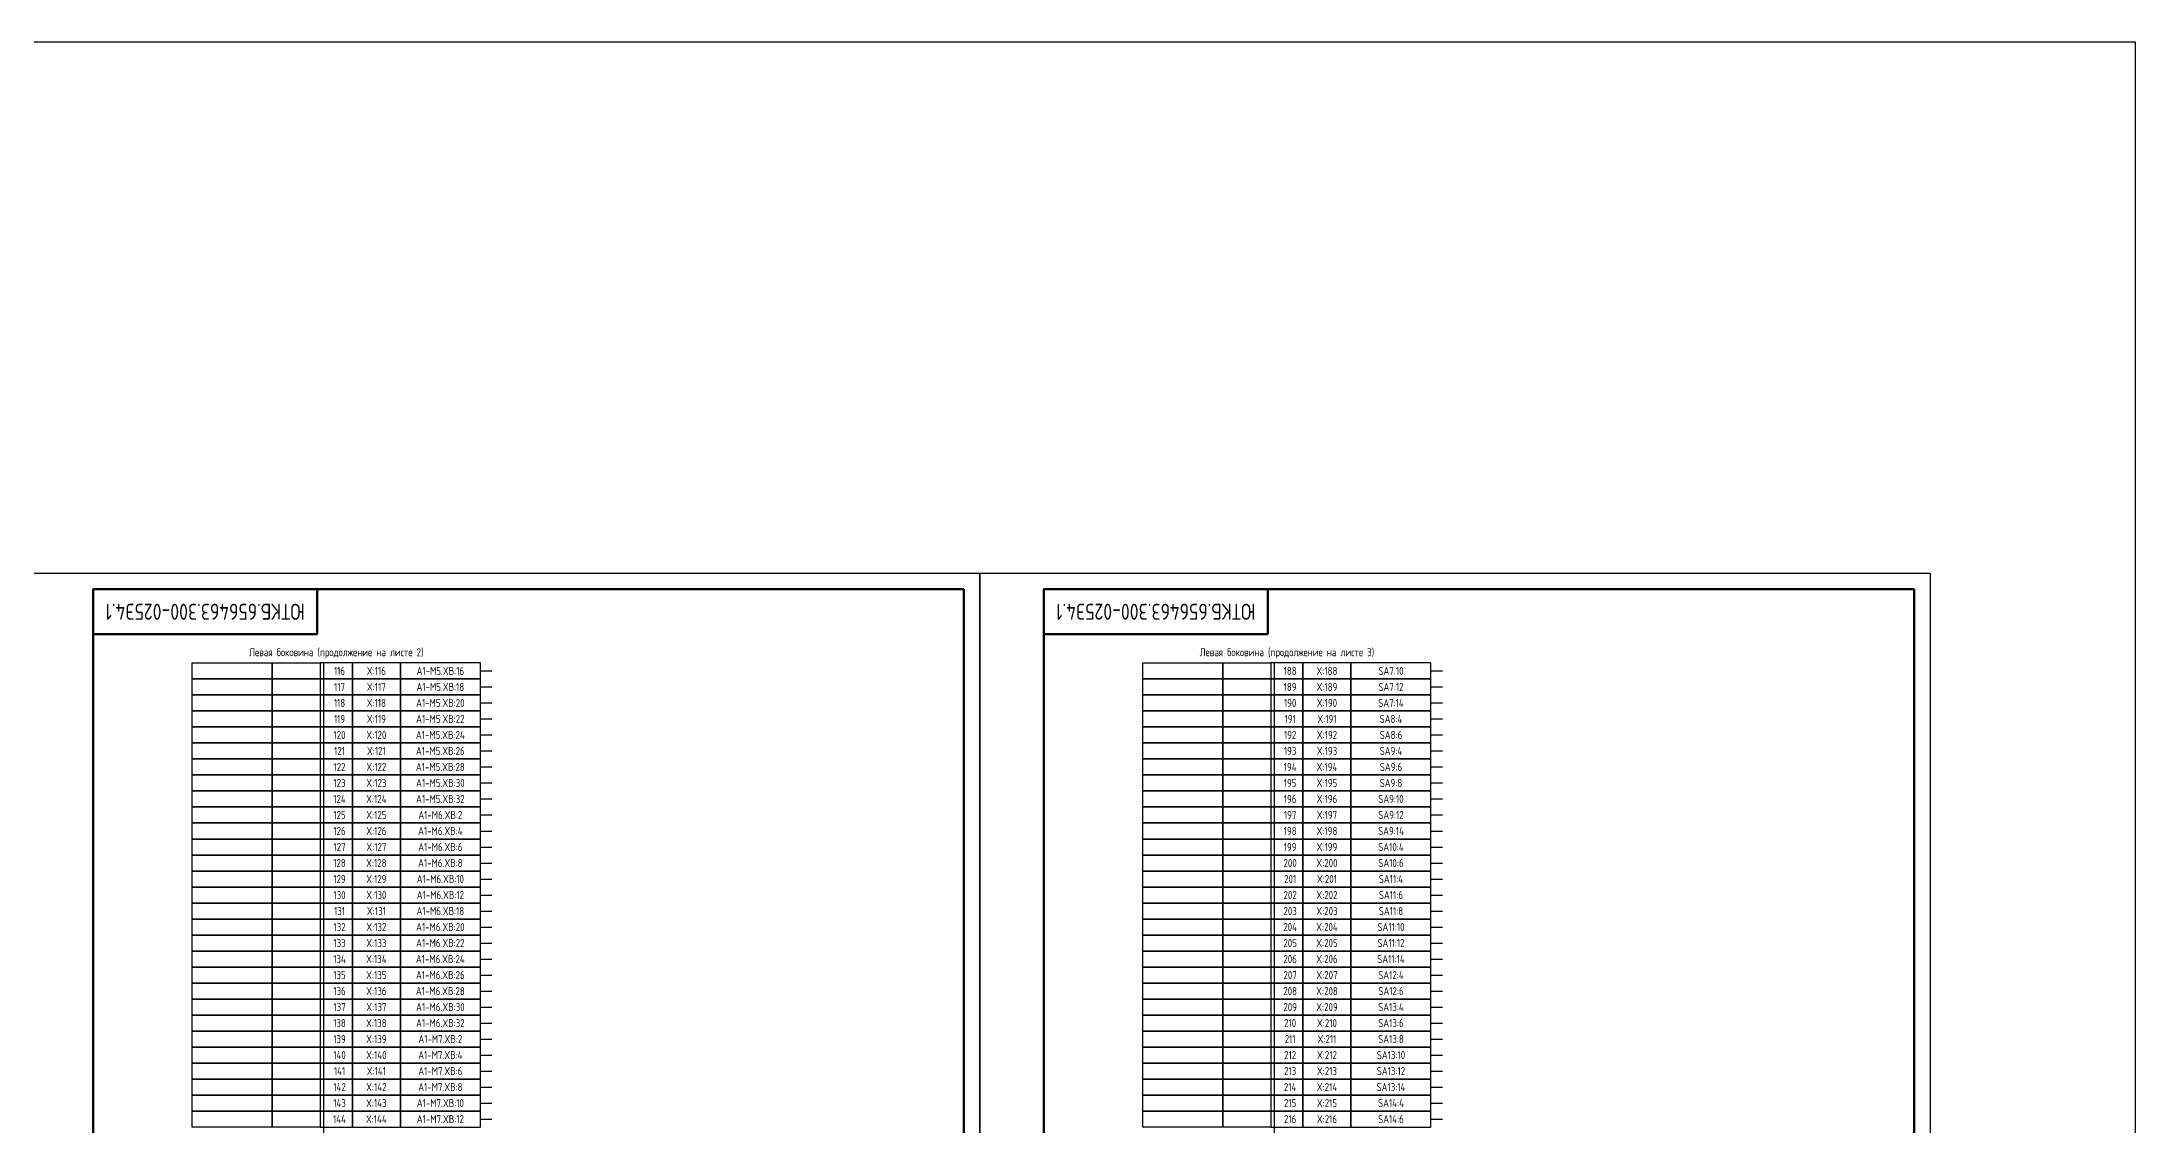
# Model space of a CAD drawing. Header units: millimetres. Extents: x -1036 to 3772, y -90 to 586.
# Drawn here: x 3118 to 3772, y 248 to 586 of the extents above; entities that cross this region are included whole.
import ezdxf

# ---------------------------------------------------------------- set-up
doc = ezdxf.new("R2010")
doc.units = ezdxf.units.MM
doc.styles.add('Gost_type_A', font='GOST_0.TTF')

# ---------------------------------------------------------------- blocks, each defined once
blk = doc.blocks.new('Штамп угловой верхний')
at = {"lineweight": 50}
blk.add_lwpolyline([(0, 0), (70, 0), (70, -14), (0, -14)], close=True, dxfattribs=at)

msp = doc.modelspace()

# ---------------------------------------------------------------- linework, layer by layer
for p, q in [((3206, 392), (3206, 32)), ((3255, 389.5), (3258.62, 389.5)), ((3503, 392), (3503, 27)), ((3552, 389.5), (3555.62, 389.5)), ((3255, 384.5), (3258.62, 384.5)), ((3255, 379.5), (3258.62, 379.5)), ((3552, 384.5), (3555.62, 384.5)), ((3552, 379.5), (3555.62, 379.5)), ((3255, 374.5), (3258.62, 374.5)), ((3552, 374.5), (3555.62, 374.5)), ((3255, 369.5), (3258.62, 369.5)), ((3552, 369.5), (3555.62, 369.5)), ((3255, 364.5), (3258.62, 364.5)), ((3552, 364.5), (3555.62, 364.5)), ((3255, 359.5), (3258.62, 359.5)), ((3255, 354.5), (3258.62, 354.5)), ((3552, 359.5), (3555.62, 359.5)), ((3552, 354.5), (3555.62, 354.5)), ((3255, 349.5), (3258.62, 349.5)), ((3552, 349.5), (3555.62, 349.5)), ((3255, 344.5), (3258.62, 344.5)), ((3552, 344.5), (3555.62, 344.5)), ((3255, 339.5), (3258.62, 339.5)), ((3255, 334.5), (3258.62, 334.5)), ((3552, 339.5), (3555.62, 339.5)), ((3552, 334.5), (3555.62, 334.5)), ((3255, 329.5), (3258.62, 329.5)), ((3552, 329.5), (3555.62, 329.5)), ((3552, 329.5), (3555.62, 329.5)), ((3255, 324.5), (3258.62, 324.5)), ((3552, 324.5), (3555.62, 324.5)), ((3255, 319.5), (3258.62, 319.5)), ((3255, 314.5), (3258.62, 314.5)), ((3552, 319.5), (3555.62, 319.5)), ((3552, 314.5), (3555.62, 314.5)), ((3255, 309.5), (3258.62, 309.5)), ((3552, 309.5), (3555.62, 309.5)), ((3255, 304.5), (3258.62, 304.5)), ((3552, 304.5), (3555.62, 304.5)), ((3255, 299.5), (3258.62, 299.5)), ((3255, 294.5), (3258.62, 294.5)), ((3552, 299.5), (3555.62, 299.5)), ((3552, 294.5), (3555.62, 294.5)), ((3255, 289.5), (3258.62, 289.5)), ((3552, 289.5), (3555.62, 289.5)), ((3255, 284.5), (3258.62, 284.5)), ((3552, 284.5), (3555.62, 284.5)), ((3255, 279.5), (3258.62, 279.5)), ((3552, 279.5), (3555.62, 279.5)), ((3255, 274.5), (3258.62, 274.5)), ((3255, 269.5), (3258.62, 269.5)), ((3552, 274.5), (3555.62, 274.5)), ((3552, 269.5), (3555.62, 269.5)), ((3255, 264.5), (3258.62, 264.5)), ((3552, 264.5), (3555.62, 264.5)), ((3255, 259.5), (3258.62, 259.5)), ((3552, 259.5), (3555.62, 259.5)), ((3255, 254.5), (3258.62, 254.5)), ((3255, 249.5), (3258.62, 249.5)), ((3552, 254.5), (3555.62, 254.5)), ((3552, 249.5), (3555.62, 249.5))]:
    msp.add_line(p, q)
for points in [[(-1036, 586), (3772, 586), (3772, -90), (-1036, -90)], [(3411, 420), (3411, 0), (3114, 0), (3114, 420)], [(3708, 420), (3708, 0), (3411, 0), (3411, 420)], [(3165, 392), (3190, 392), (3190, 387), (3165, 387)], [(3165, 387), (3190, 387), (3190, 382), (3165, 382)], [(3190, 392), (3205, 392), (3205, 387), (3190, 387)], [(3190, 387), (3205, 387), (3205, 382), (3190, 382)], [(3215, 392), (3205, 392), (3205, 387), (3215, 387)], [(3215, 387), (3205, 387), (3205, 382), (3215, 382)], [(3230, 392), (3215, 392), (3215, 387), (3230, 387)], [(3230, 387), (3215, 387), (3215, 382), (3230, 382)], [(3255, 392), (3230, 392), (3230, 387), (3255, 387)], [(3255, 387), (3230, 387), (3230, 382), (3255, 382)], [(3462, 392), (3487, 392), (3487, 387), (3462, 387)], [(3462, 387), (3487, 387), (3487, 382), (3462, 382)], [(3487, 392), (3502, 392), (3502, 387), (3487, 387)], [(3487, 387), (3502, 387), (3502, 382), (3487, 382)], [(3512, 392), (3502, 392), (3502, 387), (3512, 387)], [(3512, 387), (3502, 387), (3502, 382), (3512, 382)], [(3527, 392), (3512, 392), (3512, 387), (3527, 387)], [(3527, 387), (3512, 387), (3512, 382), (3527, 382)], [(3552, 392), (3527, 392), (3527, 387), (3552, 387)], [(3552, 387), (3527, 387), (3527, 382), (3552, 382)], [(3165, 382), (3190, 382), (3190, 377), (3165, 377)], [(3190, 382), (3205, 382), (3205, 377), (3190, 377)], [(3215, 382), (3205, 382), (3205, 377), (3215, 377)], [(3230, 382), (3215, 382), (3215, 377), (3230, 377)], [(3255, 382), (3230, 382), (3230, 377), (3255, 377)], [(3462, 382), (3487, 382), (3487, 377), (3462, 377)], [(3487, 382), (3502, 382), (3502, 377), (3487, 377)], [(3512, 382), (3502, 382), (3502, 377), (3512, 377)], [(3527, 382), (3512, 382), (3512, 377), (3527, 377)], [(3552, 382), (3527, 382), (3527, 377), (3552, 377)], [(3165, 377), (3190, 377), (3190, 372), (3165, 372)], [(3190, 377), (3205, 377), (3205, 372), (3190, 372)], [(3215, 377), (3205, 377), (3205, 372), (3215, 372)], [(3230, 377), (3215, 377), (3215, 372), (3230, 372)], [(3255, 377), (3230, 377), (3230, 372), (3255, 372)], [(3462, 377), (3487, 377), (3487, 372), (3462, 372)], [(3487, 377), (3502, 377), (3502, 372), (3487, 372)], [(3512, 377), (3502, 377), (3502, 372), (3512, 372)], [(3527, 377), (3512, 377), (3512, 372), (3527, 372)], [(3552, 377), (3527, 377), (3527, 372), (3552, 372)], [(3165, 372), (3190, 372), (3190, 367), (3165, 367)], [(3165, 367), (3190, 367), (3190, 362), (3165, 362)], [(3190, 372), (3205, 372), (3205, 367), (3190, 367)], [(3190, 367), (3205, 367), (3205, 362), (3190, 362)], [(3215, 372), (3205, 372), (3205, 367), (3215, 367)], [(3215, 367), (3205, 367), (3205, 362), (3215, 362)], [(3230, 372), (3215, 372), (3215, 367), (3230, 367)], [(3230, 367), (3215, 367), (3215, 362), (3230, 362)], [(3255, 372), (3230, 372), (3230, 367), (3255, 367)], [(3255, 367), (3230, 367), (3230, 362), (3255, 362)], [(3462, 372), (3487, 372), (3487, 367), (3462, 367)], [(3462, 367), (3487, 367), (3487, 362), (3462, 362)], [(3487, 372), (3502, 372), (3502, 367), (3487, 367)], [(3487, 367), (3502, 367), (3502, 362), (3487, 362)], [(3512, 372), (3502, 372), (3502, 367), (3512, 367)], [(3512, 367), (3502, 367), (3502, 362), (3512, 362)], [(3527, 372), (3512, 372), (3512, 367), (3527, 367)], [(3527, 367), (3512, 367), (3512, 362), (3527, 362)], [(3552, 372), (3527, 372), (3527, 367), (3552, 367)], [(3552, 367), (3527, 367), (3527, 362), (3552, 362)], [(3165, 362), (3190, 362), (3190, 357), (3165, 357)], [(3190, 362), (3205, 362), (3205, 357), (3190, 357)], [(3215, 362), (3205, 362), (3205, 357), (3215, 357)], [(3230, 362), (3215, 362), (3215, 357), (3230, 357)], [(3255, 362), (3230, 362), (3230, 357), (3255, 357)], [(3462, 362), (3487, 362), (3487, 357), (3462, 357)], [(3487, 362), (3502, 362), (3502, 357), (3487, 357)], [(3512, 362), (3502, 362), (3502, 357), (3512, 357)], [(3527, 362), (3512, 362), (3512, 357), (3527, 357)], [(3552, 362), (3527, 362), (3527, 357), (3552, 357)], [(3165, 357), (3190, 357), (3190, 352), (3165, 352)], [(3190, 357), (3205, 357), (3205, 352), (3190, 352)], [(3215, 357), (3205, 357), (3205, 352), (3215, 352)], [(3230, 357), (3215, 357), (3215, 352), (3230, 352)], [(3255, 357), (3230, 357), (3230, 352), (3255, 352)], [(3462, 357), (3487, 357), (3487, 352), (3462, 352)], [(3487, 357), (3502, 357), (3502, 352), (3487, 352)], [(3512, 357), (3502, 357), (3502, 352), (3512, 352)], [(3527, 357), (3512, 357), (3512, 352), (3527, 352)], [(3552, 357), (3527, 357), (3527, 352), (3552, 352)], [(3165, 352), (3190, 352), (3190, 347), (3165, 347)], [(3165, 347), (3190, 347), (3190, 342), (3165, 342)], [(3190, 352), (3205, 352), (3205, 347), (3190, 347)], [(3190, 347), (3205, 347), (3205, 342), (3190, 342)], [(3215, 352), (3205, 352), (3205, 347), (3215, 347)], [(3215, 347), (3205, 347), (3205, 342), (3215, 342)], [(3230, 352), (3215, 352), (3215, 347), (3230, 347)], [(3230, 347), (3215, 347), (3215, 342), (3230, 342)], [(3255, 352), (3230, 352), (3230, 347), (3255, 347)], [(3255, 347), (3230, 347), (3230, 342), (3255, 342)], [(3462, 352), (3487, 352), (3487, 347), (3462, 347)], [(3462, 347), (3487, 347), (3487, 342), (3462, 342)], [(3487, 352), (3502, 352), (3502, 347), (3487, 347)], [(3487, 347), (3502, 347), (3502, 342), (3487, 342)], [(3512, 352), (3502, 352), (3502, 347), (3512, 347)], [(3512, 347), (3502, 347), (3502, 342), (3512, 342)], [(3527, 352), (3512, 352), (3512, 347), (3527, 347)], [(3527, 347), (3512, 347), (3512, 342), (3527, 342)], [(3552, 352), (3527, 352), (3527, 347), (3552, 347)], [(3552, 347), (3527, 347), (3527, 342), (3552, 342)], [(3165, 342), (3190, 342), (3190, 337), (3165, 337)], [(3190, 342), (3205, 342), (3205, 337), (3190, 337)], [(3215, 342), (3205, 342), (3205, 337), (3215, 337)], [(3230, 342), (3215, 342), (3215, 337), (3230, 337)], [(3255, 342), (3230, 342), (3230, 337), (3255, 337)], [(3462, 342), (3487, 342), (3487, 337), (3462, 337)], [(3487, 342), (3502, 342), (3502, 337), (3487, 337)], [(3512, 342), (3502, 342), (3502, 337), (3512, 337)], [(3527, 342), (3512, 342), (3512, 337), (3527, 337)], [(3552, 342), (3527, 342), (3527, 337), (3552, 337)], [(3165, 337), (3190, 337), (3190, 332), (3165, 332)], [(3190, 337), (3205, 337), (3205, 332), (3190, 332)], [(3215, 337), (3205, 337), (3205, 332), (3215, 332)], [(3230, 337), (3215, 337), (3215, 332), (3230, 332)], [(3255, 337), (3230, 337), (3230, 332), (3255, 332)], [(3462, 337), (3487, 337), (3487, 332), (3462, 332)], [(3487, 337), (3502, 337), (3502, 332), (3487, 332)], [(3512, 337), (3502, 337), (3502, 332), (3512, 332)], [(3527, 337), (3512, 337), (3512, 332), (3527, 332)], [(3552, 337), (3527, 337), (3527, 332), (3552, 332)], [(3165, 332), (3190, 332), (3190, 327), (3165, 327)], [(3190, 332), (3205, 332), (3205, 327), (3190, 327)], [(3215, 332), (3205, 332), (3205, 327), (3215, 327)], [(3230, 332), (3215, 332), (3215, 327), (3230, 327)], [(3255, 332), (3230, 332), (3230, 327), (3255, 327)], [(3462, 332), (3487, 332), (3487, 327), (3462, 327)], [(3487, 332), (3502, 332), (3502, 327), (3487, 327)], [(3512, 332), (3502, 332), (3502, 327), (3512, 327)], [(3527, 332), (3512, 332), (3512, 327), (3527, 327)], [(3552, 332), (3527, 332), (3527, 327), (3552, 327)], [(3165, 327), (3190, 327), (3190, 322), (3165, 322)], [(3165, 322), (3190, 322), (3190, 317), (3165, 317)], [(3190, 327), (3205, 327), (3205, 322), (3190, 322)], [(3190, 322), (3205, 322), (3205, 317), (3190, 317)], [(3215, 327), (3205, 327), (3205, 322), (3215, 322)], [(3215, 322), (3205, 322), (3205, 317), (3215, 317)], [(3230, 327), (3215, 327), (3215, 322), (3230, 322)], [(3230, 322), (3215, 322), (3215, 317), (3230, 317)], [(3255, 327), (3230, 327), (3230, 322), (3255, 322)], [(3255, 322), (3230, 322), (3230, 317), (3255, 317)], [(3462, 327), (3487, 327), (3487, 322), (3462, 322)], [(3462, 322), (3487, 322), (3487, 317), (3462, 317)], [(3487, 327), (3502, 327), (3502, 322), (3487, 322)], [(3487, 322), (3502, 322), (3502, 317), (3487, 317)], [(3512, 327), (3502, 327), (3502, 322), (3512, 322)], [(3512, 322), (3502, 322), (3502, 317), (3512, 317)], [(3527, 327), (3512, 327), (3512, 322), (3527, 322)], [(3527, 322), (3512, 322), (3512, 317), (3527, 317)], [(3552, 327), (3527, 327), (3527, 322), (3552, 322)], [(3552, 322), (3527, 322), (3527, 317), (3552, 317)], [(3165, 317), (3190, 317), (3190, 312), (3165, 312)], [(3190, 317), (3205, 317), (3205, 312), (3190, 312)], [(3215, 317), (3205, 317), (3205, 312), (3215, 312)], [(3230, 317), (3215, 317), (3215, 312), (3230, 312)], [(3255, 317), (3230, 317), (3230, 312), (3255, 312)], [(3462, 317), (3487, 317), (3487, 312), (3462, 312)], [(3487, 317), (3502, 317), (3502, 312), (3487, 312)], [(3512, 317), (3502, 317), (3502, 312), (3512, 312)], [(3527, 317), (3512, 317), (3512, 312), (3527, 312)], [(3552, 317), (3527, 317), (3527, 312), (3552, 312)], [(3165, 312), (3190, 312), (3190, 307), (3165, 307)], [(3190, 312), (3205, 312), (3205, 307), (3190, 307)], [(3215, 312), (3205, 312), (3205, 307), (3215, 307)], [(3230, 312), (3215, 312), (3215, 307), (3230, 307)], [(3255, 312), (3230, 312), (3230, 307), (3255, 307)], [(3462, 312), (3487, 312), (3487, 307), (3462, 307)], [(3487, 312), (3502, 312), (3502, 307), (3487, 307)], [(3512, 312), (3502, 312), (3502, 307), (3512, 307)], [(3527, 312), (3512, 312), (3512, 307), (3527, 307)], [(3552, 312), (3527, 312), (3527, 307), (3552, 307)], [(3165, 307), (3190, 307), (3190, 302), (3165, 302)], [(3165, 302), (3190, 302), (3190, 297), (3165, 297)], [(3190, 307), (3205, 307), (3205, 302), (3190, 302)], [(3190, 302), (3205, 302), (3205, 297), (3190, 297)], [(3215, 307), (3205, 307), (3205, 302), (3215, 302)], [(3215, 302), (3205, 302), (3205, 297), (3215, 297)], [(3230, 307), (3215, 307), (3215, 302), (3230, 302)], [(3230, 302), (3215, 302), (3215, 297), (3230, 297)], [(3255, 307), (3230, 307), (3230, 302), (3255, 302)], [(3255, 302), (3230, 302), (3230, 297), (3255, 297)], [(3462, 307), (3487, 307), (3487, 302), (3462, 302)], [(3462, 302), (3487, 302), (3487, 297), (3462, 297)], [(3487, 307), (3502, 307), (3502, 302), (3487, 302)], [(3487, 302), (3502, 302), (3502, 297), (3487, 297)], [(3512, 307), (3502, 307), (3502, 302), (3512, 302)], [(3512, 302), (3502, 302), (3502, 297), (3512, 297)], [(3527, 307), (3512, 307), (3512, 302), (3527, 302)], [(3527, 302), (3512, 302), (3512, 297), (3527, 297)], [(3552, 307), (3527, 307), (3527, 302), (3552, 302)], [(3552, 302), (3527, 302), (3527, 297), (3552, 297)], [(3165, 297), (3190, 297), (3190, 292), (3165, 292)], [(3190, 297), (3205, 297), (3205, 292), (3190, 292)], [(3215, 297), (3205, 297), (3205, 292), (3215, 292)], [(3230, 297), (3215, 297), (3215, 292), (3230, 292)], [(3255, 297), (3230, 297), (3230, 292), (3255, 292)], [(3462, 297), (3487, 297), (3487, 292), (3462, 292)], [(3487, 297), (3502, 297), (3502, 292), (3487, 292)], [(3512, 297), (3502, 297), (3502, 292), (3512, 292)], [(3527, 297), (3512, 297), (3512, 292), (3527, 292)], [(3552, 297), (3527, 297), (3527, 292), (3552, 292)], [(3165, 292), (3190, 292), (3190, 287), (3165, 287)], [(3190, 292), (3205, 292), (3205, 287), (3190, 287)], [(3215, 292), (3205, 292), (3205, 287), (3215, 287)], [(3230, 292), (3215, 292), (3215, 287), (3230, 287)], [(3255, 292), (3230, 292), (3230, 287), (3255, 287)], [(3462, 292), (3487, 292), (3487, 287), (3462, 287)], [(3487, 292), (3502, 292), (3502, 287), (3487, 287)], [(3512, 292), (3502, 292), (3502, 287), (3512, 287)], [(3527, 292), (3512, 292), (3512, 287), (3527, 287)], [(3552, 292), (3527, 292), (3527, 287), (3552, 287)], [(3165, 287), (3190, 287), (3190, 282), (3165, 282)], [(3165, 282), (3190, 282), (3190, 277), (3165, 277)], [(3190, 287), (3205, 287), (3205, 282), (3190, 282)], [(3190, 282), (3205, 282), (3205, 277), (3190, 277)], [(3215, 287), (3205, 287), (3205, 282), (3215, 282)], [(3215, 282), (3205, 282), (3205, 277), (3215, 277)], [(3230, 287), (3215, 287), (3215, 282), (3230, 282)], [(3230, 282), (3215, 282), (3215, 277), (3230, 277)], [(3255, 287), (3230, 287), (3230, 282), (3255, 282)], [(3255, 282), (3230, 282), (3230, 277), (3255, 277)], [(3462, 287), (3487, 287), (3487, 282), (3462, 282)], [(3462, 282), (3487, 282), (3487, 277), (3462, 277)], [(3487, 287), (3502, 287), (3502, 282), (3487, 282)], [(3487, 282), (3502, 282), (3502, 277), (3487, 277)], [(3512, 287), (3502, 287), (3502, 282), (3512, 282)], [(3512, 282), (3502, 282), (3502, 277), (3512, 277)], [(3527, 287), (3512, 287), (3512, 282), (3527, 282)], [(3527, 282), (3512, 282), (3512, 277), (3527, 277)], [(3552, 287), (3527, 287), (3527, 282), (3552, 282)], [(3552, 282), (3527, 282), (3527, 277), (3552, 277)], [(3165, 277), (3190, 277), (3190, 272), (3165, 272)], [(3190, 277), (3205, 277), (3205, 272), (3190, 272)], [(3215, 277), (3205, 277), (3205, 272), (3215, 272)], [(3230, 277), (3215, 277), (3215, 272), (3230, 272)], [(3255, 277), (3230, 277), (3230, 272), (3255, 272)], [(3462, 277), (3487, 277), (3487, 272), (3462, 272)], [(3487, 277), (3502, 277), (3502, 272), (3487, 272)], [(3512, 277), (3502, 277), (3502, 272), (3512, 272)], [(3527, 277), (3512, 277), (3512, 272), (3527, 272)], [(3552, 277), (3527, 277), (3527, 272), (3552, 272)], [(3165, 272), (3190, 272), (3190, 267), (3165, 267)], [(3190, 272), (3205, 272), (3205, 267), (3190, 267)], [(3215, 272), (3205, 272), (3205, 267), (3215, 267)], [(3230, 272), (3215, 272), (3215, 267), (3230, 267)], [(3255, 272), (3230, 272), (3230, 267), (3255, 267)], [(3462, 272), (3487, 272), (3487, 267), (3462, 267)], [(3487, 272), (3502, 272), (3502, 267), (3487, 267)], [(3512, 272), (3502, 272), (3502, 267), (3512, 267)], [(3527, 272), (3512, 272), (3512, 267), (3527, 267)], [(3552, 272), (3527, 272), (3527, 267), (3552, 267)], [(3165, 267), (3190, 267), (3190, 262), (3165, 262)], [(3165, 262), (3190, 262), (3190, 257), (3165, 257)], [(3190, 267), (3205, 267), (3205, 262), (3190, 262)], [(3190, 262), (3205, 262), (3205, 257), (3190, 257)], [(3215, 267), (3205, 267), (3205, 262), (3215, 262)], [(3215, 262), (3205, 262), (3205, 257), (3215, 257)], [(3230, 267), (3215, 267), (3215, 262), (3230, 262)], [(3230, 262), (3215, 262), (3215, 257), (3230, 257)], [(3255, 267), (3230, 267), (3230, 262), (3255, 262)], [(3255, 262), (3230, 262), (3230, 257), (3255, 257)], [(3462, 267), (3487, 267), (3487, 262), (3462, 262)], [(3462, 262), (3487, 262), (3487, 257), (3462, 257)], [(3487, 267), (3502, 267), (3502, 262), (3487, 262)], [(3487, 262), (3502, 262), (3502, 257), (3487, 257)], [(3512, 267), (3502, 267), (3502, 262), (3512, 262)], [(3512, 262), (3502, 262), (3502, 257), (3512, 257)], [(3527, 267), (3512, 267), (3512, 262), (3527, 262)], [(3527, 262), (3512, 262), (3512, 257), (3527, 257)], [(3552, 267), (3527, 267), (3527, 262), (3552, 262)], [(3552, 262), (3527, 262), (3527, 257), (3552, 257)], [(3165, 257), (3190, 257), (3190, 252), (3165, 252)], [(3190, 257), (3205, 257), (3205, 252), (3190, 252)], [(3215, 257), (3205, 257), (3205, 252), (3215, 252)], [(3230, 257), (3215, 257), (3215, 252), (3230, 252)], [(3255, 257), (3230, 257), (3230, 252), (3255, 252)], [(3462, 257), (3487, 257), (3487, 252), (3462, 252)], [(3487, 257), (3502, 257), (3502, 252), (3487, 252)], [(3512, 257), (3502, 257), (3502, 252), (3512, 252)], [(3527, 257), (3512, 257), (3512, 252), (3527, 252)], [(3552, 257), (3527, 257), (3527, 252), (3552, 252)], [(3165, 252), (3190, 252), (3190, 247), (3165, 247)], [(3190, 252), (3205, 252), (3205, 247), (3190, 247)], [(3215, 252), (3205, 252), (3205, 247), (3215, 247)], [(3230, 252), (3215, 252), (3215, 247), (3230, 247)], [(3255, 252), (3230, 252), (3230, 247), (3255, 247)], [(3462, 252), (3487, 252), (3487, 247), (3462, 247)], [(3487, 252), (3502, 252), (3502, 247), (3487, 247)], [(3512, 252), (3502, 252), (3502, 247), (3512, 247)], [(3527, 252), (3512, 252), (3512, 247), (3527, 247)], [(3552, 252), (3527, 252), (3527, 247), (3552, 247)]]:
    msp.add_lwpolyline(points, close=True)
at = {"lineweight": 50}
for points in [[(3406, 415), (3406, 5), (3134, 5), (3134, 415)], [(3703, 415), (3703, 5), (3431, 5), (3431, 415)]]:
    msp.add_lwpolyline(points, close=True, dxfattribs=at)

# ---------------------------------------------------------------- block references
for p in [(3134, 415), (3431, 415)]:
    msp.add_blockref('Штамп угловой верхний', p)

# ---------------------------------------------------------------- texts
at = {"char_height": 5, "width": 70, "attachment_point": 5, "rotation": 180, "style": 'Gost_type_A'}
for insert in [(3169, 408), (3466, 408)]:
    msp.add_mtext('ЮТКБ.656463.300-025Э4.1', dxfattribs=dict(at, insert=insert))
at = {"char_height": 2.5, "attachment_point": 5, "style": 'Gost_type_A'}
for s, insert, width in [('Левая боковина (продолжение на листе 2)', (3210, 395), 90), ('Левая боковина (продолжение на листе 3)', (3507, 395), 90), ('A1-M5.XВ:16', (3242.5, 389.5), 25), ('SA7:10', (3539.5, 389.5), 25), ('A1-M5.XВ:20', (3242.5, 379.5), 25), ('A1-M5.XВ:18', (3242.5, 384.5), 25), ('SA7:14', (3539.5, 379.5), 25), ('SA7:12', (3539.5, 384.5), 25), ('A1-M5.XВ:22', (3242.5, 374.5), 25), ('SA8:4', (3539.5, 374.5), 25), ('A1-M5.XВ:24', (3242.5, 369.5), 25), ('SA8:6', (3539.5, 369.5), 25), ('A1-M5.XВ:28', (3242.5, 359.5), 25), ('A1-M5.XВ:26', (3242.5, 364.5), 25), ('SA9:4', (3539.5, 364.5), 25), ('SA9:6', (3539.5, 359.5), 25), ('A1-M5.XВ:30', (3242.5, 354.5), 25), ('SA9:8', (3539.5, 354.5), 25), ('A1-M5.XВ:32', (3242.5, 349.5), 25), ('SA9:10', (3539.5, 349.5), 25), ('A1-M6.XВ:4', (3242.5, 339.5), 25), ('A1-M6.XВ:2', (3242.5, 344.5), 25), ('SA9:14', (3539.5, 339.5), 25), ('SA9:12', (3539.5, 344.5), 25), ('A1-M6.XВ:6', (3242.5, 334.5), 25), ('SA10:4', (3539.5, 334.5), 25), ('A1-M6.XВ:8', (3242.5, 329.5), 25), ('SA10:6', (3539.5, 329.5), 25), ('A1-M6.XВ:10', (3242.5, 324.5), 25), ('A1-M6.XВ:12', (3242.5, 319.5), 25), ('SA11:4', (3539.5, 324.5), 25), ('SA11:6', (3539.5, 319.5), 25), ('A1-M6.XВ:18', (3242.5, 314.5), 25), ('SA11:8', (3539.5, 314.5), 25), ('A1-M6.XВ:20', (3242.5, 309.5), 25), ('SA11:10', (3539.5, 309.5), 25), ('A1-M6.XВ:22', (3242.5, 304.5), 25), ('SA11:12', (3539.5, 304.5), 25), ('A1-M6.XВ:24', (3242.5, 299.5), 25), ('A1-M6.XВ:26', (3242.5, 294.5), 25), ('SA11:14', (3539.5, 299.5), 25), ('SA12:4', (3539.5, 294.5), 25), ('A1-M6.XВ:28', (3242.5, 289.5), 25), ('SA12:6', (3539.5, 289.5), 25), ('A1-M6.XВ:30', (3242.5, 284.5), 25), ('SA13:4', (3539.5, 284.5), 25), ('A1-M6.XВ:32', (3242.5, 279.5), 25), ('A1-M7.XВ:2', (3242.5, 274.5), 25), ('SA13:8', (3539.5, 274.5), 25), ('SA13:6', (3539.5, 279.5), 25), ('A1-M7.XВ:4', (3242.5, 269.5), 25), ('SA13:10', (3539.5, 269.5), 25), ('A1-M7.XВ:6', (3242.5, 264.5), 25), ('SA13:12', (3539.5, 264.5), 25), ('A1-M7.XВ:10', (3242.5, 254.5), 25), ('A1-M7.XВ:8', (3242.5, 259.5), 25), ('SA13:14', (3539.5, 259.5), 25), ('SA14:4', (3539.5, 254.5), 25), ('A1-M7.XВ:12', (3242.5, 249.5), 25), ('SA14:6', (3539.5, 249.5), 25)]:
    msp.add_mtext(s, dxfattribs=dict(at, insert=insert, width=width))
at = {"ltscale": 10, "char_height": 2.5, "attachment_point": 5, "style": 'Gost_type_A'}
for s, insert, width in [('116', (3211, 389.5), 8), ('X:116', (3222.5, 389.5), 15), ('188', (3508, 389.5), 8), ('X:188', (3519.5, 389.5), 15), ('118', (3211, 379.5), 8), ('117', (3211, 384.5), 8), ('X:118', (3222.5, 379.5), 15), ('X:117', (3222.5, 384.5), 15), ('189', (3508, 384.5), 8), ('190', (3508, 379.5), 8), ('X:189', (3519.5, 384.5), 15), ('X:190', (3519.5, 379.5), 15), ('119', (3211, 374.5), 8), ('X:119', (3222.5, 374.5), 15), ('191', (3508, 374.5), 8), ('X:191', (3519.5, 374.5), 15), ('120', (3211, 369.5), 8), ('X:120', (3222.5, 369.5), 15), ('192', (3508, 369.5), 8), ('X:192', (3519.5, 369.5), 15), ('122', (3211, 359.5), 8), ('121', (3211, 364.5), 8), ('X:122', (3222.5, 359.5), 15), ('X:121', (3222.5, 364.5), 15), ('194', (3508, 359.5), 8), ('193', (3508, 364.5), 8), ('X:194', (3519.5, 359.5), 15), ('X:193', (3519.5, 364.5), 15), ('123', (3211, 354.5), 8), ('X:123', (3222.5, 354.5), 15), ('195', (3508, 354.5), 8), ('X:195', (3519.5, 354.5), 15), ('124', (3211, 349.5), 8), ('X:124', (3222.5, 349.5), 15), ('196', (3508, 349.5), 8), ('X:196', (3519.5, 349.5), 15), ('125', (3211, 344.5), 8), ('126', (3211, 339.5), 8), ('X:125', (3222.5, 344.5), 15), ('X:126', (3222.5, 339.5), 15), ('198', (3508, 339.5), 8), ('197', (3508, 344.5), 8), ('X:198', (3519.5, 339.5), 15), ('X:197', (3519.5, 344.5), 15), ('127', (3211, 334.5), 8), ('X:127', (3222.5, 334.5), 15), ('199', (3508, 334.5), 8), ('X:199', (3519.5, 334.5), 15), ('128', (3211, 329.5), 8), ('X:128', (3222.5, 329.5), 15), ('200', (3508, 329.5), 8), ('X:200', (3519.5, 329.5), 15), ('129', (3211, 324.5), 8), ('130', (3211, 319.5), 8), ('X:129', (3222.5, 324.5), 15), ('X:130', (3222.5, 319.5), 15), ('202', (3508, 319.5), 8), ('201', (3508, 324.5), 8), ('X:202', (3519.5, 319.5), 15), ('X:201', (3519.5, 324.5), 15), ('131', (3211, 314.5), 8), ('X:131', (3222.5, 314.5), 15), ('203', (3508, 314.5), 8), ('X:203', (3519.5, 314.5), 15), ('132', (3211, 309.5), 8), ('X:132', (3222.5, 309.5), 15), ('204', (3508, 309.5), 8), ('X:204', (3519.5, 309.5), 15), ('133', (3211, 304.5), 8), ('X:133', (3222.5, 304.5), 15), ('205', (3508, 304.5), 8), ('X:205', (3519.5, 304.5), 15), ('134', (3211, 299.5), 8), ('135', (3211, 294.5), 8), ('X:134', (3222.5, 299.5), 15), ('X:135', (3222.5, 294.5), 15), ('206', (3508, 299.5), 8), ('207', (3508, 294.5), 8), ('X:206', (3519.5, 299.5), 15), ('X:207', (3519.5, 294.5), 15), ('136', (3211, 289.5), 8), ('X:136', (3222.5, 289.5), 15), ('208', (3508, 289.5), 8), ('X:208', (3519.5, 289.5), 15), ('137', (3211, 284.5), 8), ('X:137', (3222.5, 284.5), 15), ('209', (3508, 284.5), 8), ('X:209', (3519.5, 284.5), 15), ('138', (3211, 279.5), 8), ('139', (3211, 274.5), 8), ('X:138', (3222.5, 279.5), 15), ('X:139', (3222.5, 274.5), 15), ('210', (3508, 279.5), 8), ('211', (3508, 274.5), 8), ('X:210', (3519.5, 279.5), 15), ('X:211', (3519.5, 274.5), 15), ('140', (3211, 269.5), 8), ('X:140', (3222.5, 269.5), 15), ('212', (3508, 269.5), 8), ('X:212', (3519.5, 269.5), 15), ('141', (3211, 264.5), 8), ('X:141', (3222.5, 264.5), 15), ('213', (3508, 264.5), 8), ('X:213', (3519.5, 264.5), 15), ('143', (3211, 254.5), 8), ('142', (3211, 259.5), 8), ('X:143', (3222.5, 254.5), 15), ('X:142', (3222.5, 259.5), 15), ('214', (3508, 259.5), 8), ('215', (3508, 254.5), 8), ('X:214', (3519.5, 259.5), 15), ('X:215', (3519.5, 254.5), 15), ('144', (3211, 249.5), 8), ('X:144', (3222.5, 249.5), 15), ('216', (3508, 249.5), 8), ('X:216', (3519.5, 249.5), 15)]:
    msp.add_mtext(s, dxfattribs=dict(at, insert=insert, width=width))

doc.saveas('drawing.dxf')
